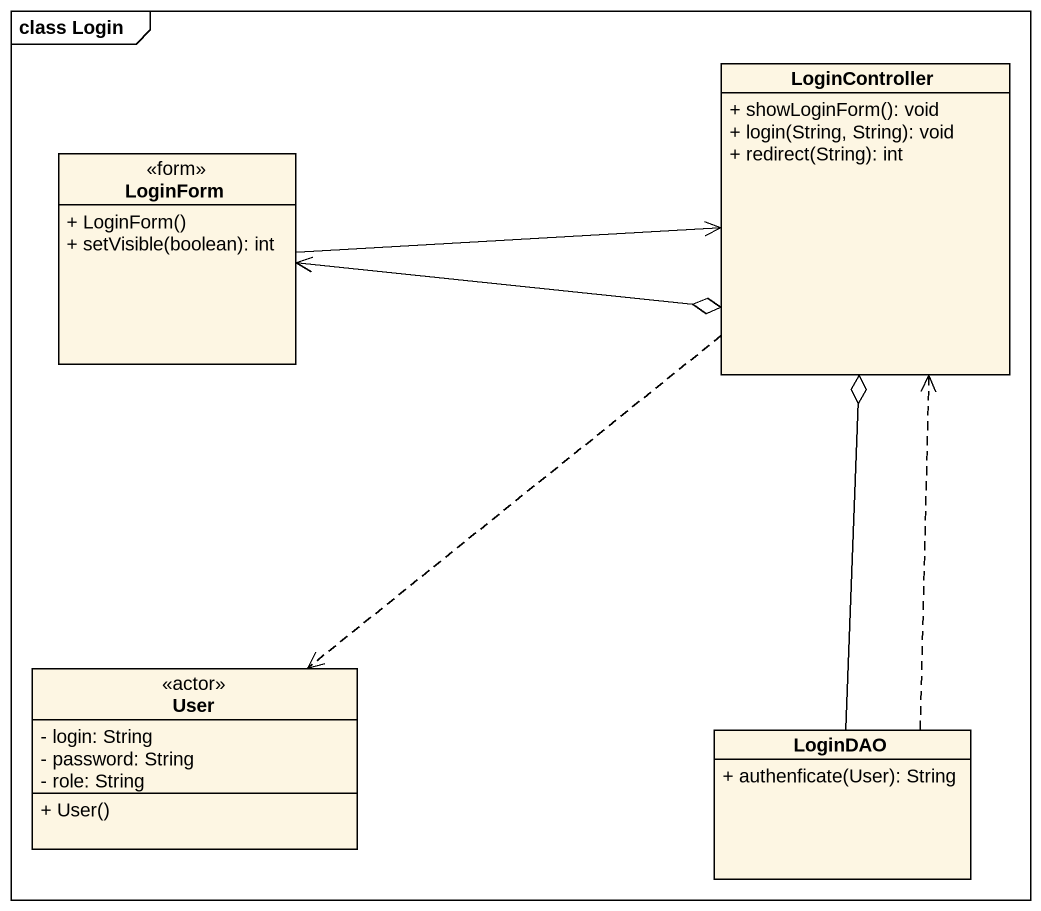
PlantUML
@startuml
mainframe class Login
hide circle
hide empty members
skinparam classAttributeIconSize 0
class LoginController {
  + showLoginForm(): void
  + login(String, String): void
  + redirect(String): int
}
class LoginForm <<form>> {
  + LoginForm()
  + setVisible(boolean): int
}
class User <<actor>> {
  - login: String
  - password: String
  - role: String
  + User()
}
class LoginDAO {
  + authenficate(User): String
}
LoginController ..> User
LoginForm <-right-o LoginController
LoginForm -right-> LoginController
LoginDAO .up.> LoginController
LoginDAO -up-o LoginController
@enduml
